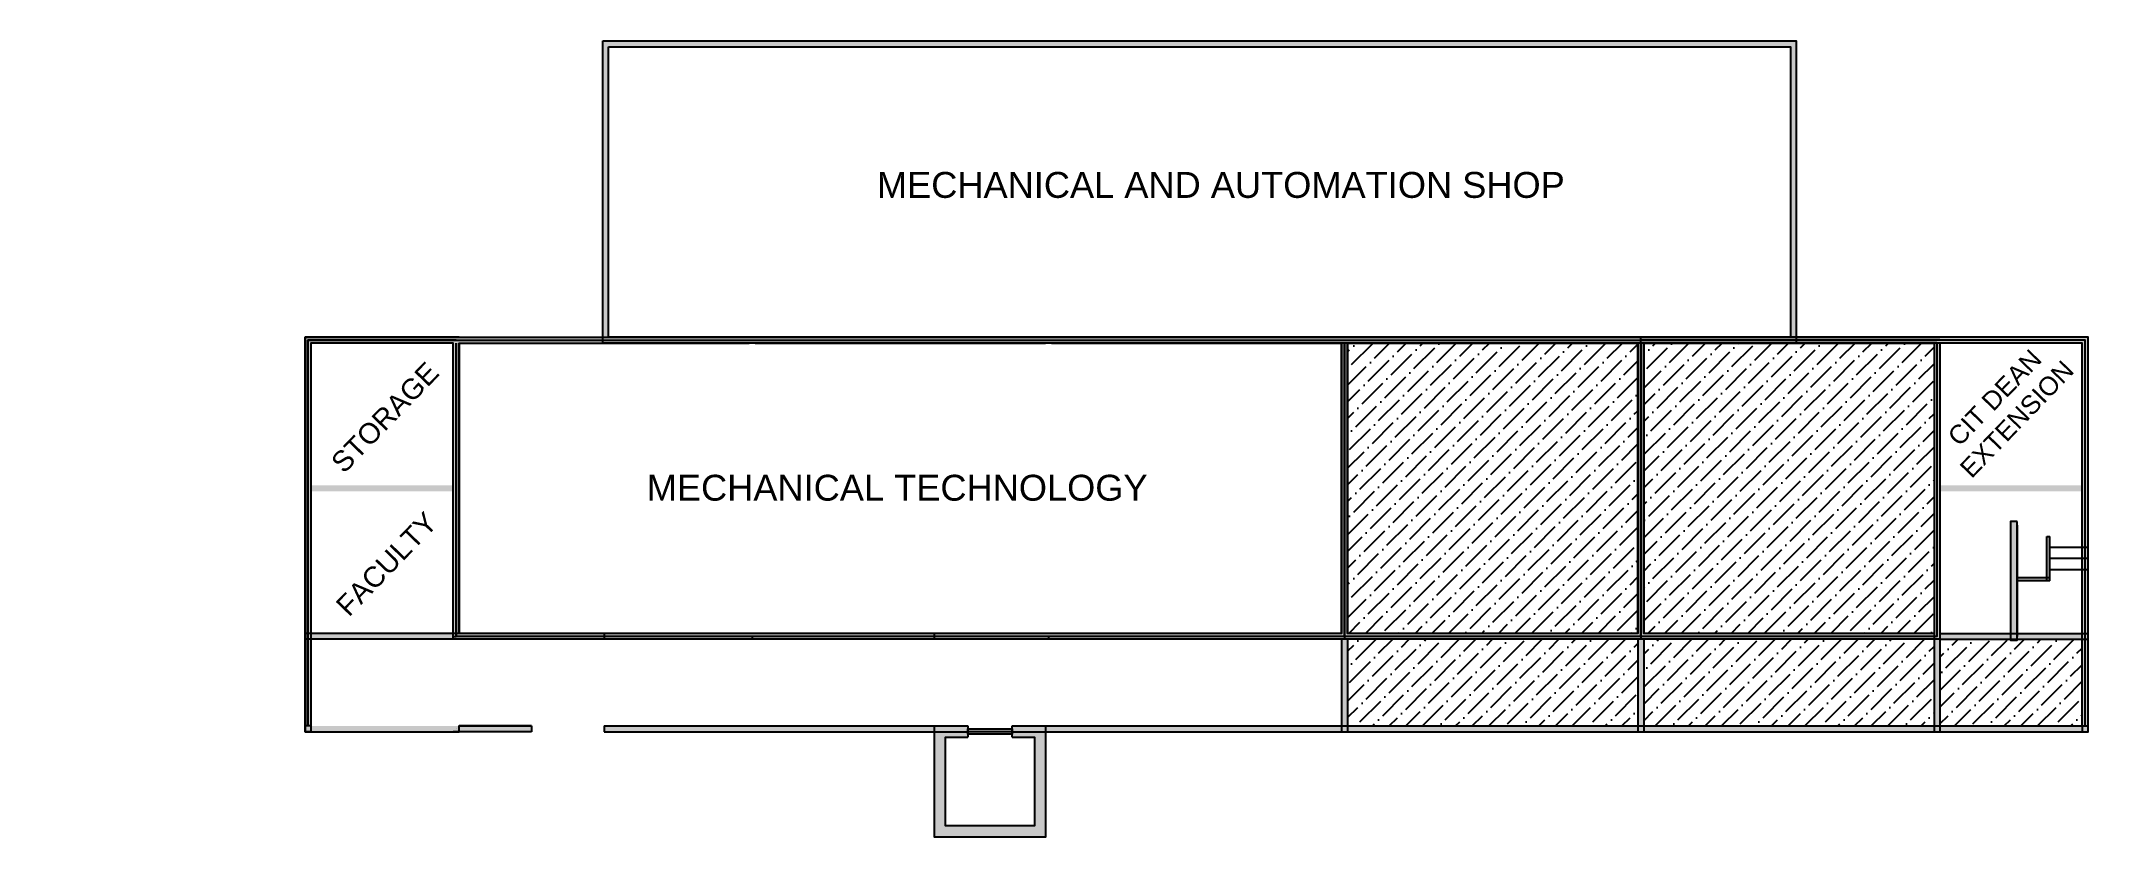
# Model space of a CAD drawing. Header units: centimetres. Extents: x 6412 to 61705, y 10642 to 32142.
import ezdxf

# ---------------------------------------------------------------- set-up
doc = ezdxf.new("R2010")
doc.units = ezdxf.units.CM
doc.layers.add('hatches', color=7, linetype='Continuous')
doc.styles.get("Standard").update_dxf_attribs({"font": 'arial.ttf'})

msp = doc.modelspace()

# ---------------------------------------------------------------- hatches: boundary and pattern name
at = {"layer": 'hatches'}
h = msp.add_hatch(dxfattribs=at)
h.set_pattern_fill('ANGLE', color=256)
h.set_pattern_definition([(0, (0, 0), (0, 6.985), [5.08, -1.905]), (90, (0, 0), (-6.985, 4e-16), [5.08, -1.905])])
h.paths.add_polyline_path([(53825, 32142), (21585, 32142), (21585, 23982), (49625, 23982), (49625, 24142), (21745, 24142), (21745, 31982), (53665, 31982), (53665, 24142), (53825, 24142)])
h = msp.add_hatch(color=256, dxfattribs=at)
h.dxf.hatch_style = 1
h.paths.add_polyline_path([(57625, 23982), (57545, 23982), (57545, 20882), (57545, 16142), (49705, 16142), (49705, 23982), (49625, 23982), (49625, 16062), (57625, 16062)])
h.paths.add_polyline_path([(8106, 15391), (9189, 15391), (9189, 15844), (8106, 15844)], flags=9)
h.paths.add_polyline_path([(6412, 15394), (6949, 15394), (6949, 15847), (6412, 15847)], flags=9)
h.paths.add_polyline_path([(8097, 15392), (8103, 15392), (8103, 15397), (8097, 15397)], flags=9)
h.paths.add_polyline_path([(58192, 15340), (59275, 15340), (59275, 15793), (58192, 15793)], flags=9)
h.paths.add_polyline_path([(60427, 15343), (60964, 15343), (60964, 15797), (60427, 15797)], flags=9)
h.paths.add_polyline_path([(60205, 15342), (60211, 15342), (60211, 15347), (60205, 15347)], flags=9)
h = msp.add_hatch(color=256, dxfattribs=at)
h.dxf.hatch_style = 1
h.paths.add_polyline_path([(49625, 24142), (41545, 24142), (33545, 24142), (25545, 24142), (17545, 24142), (13545, 24142), (13545, 20882), (13545, 16142), (13625, 16142), (13625, 24062), (17625, 24062), (25625, 24062), (33625, 24062), (41625, 24062), (49625, 24062)])
h = msp.add_hatch(color=256, dxfattribs=at)
h.dxf.hatch_style = 1
h.paths.add_polyline_path([(15625, 24062), (13625, 24062), (13625, 20962), (13625, 19912), (13705, 19912), (13705, 23982), (15625, 23982)])
h.paths.add_polyline_path([(13625, 24062), (13545, 24062), (13545, 20882), (13545, 19912), (13625, 19912), (13625, 20962)])
h = msp.add_hatch(color=256, dxfattribs=at)
h.dxf.hatch_style = 1
h.paths.add_polyline_path([(49625, 24062), (41625, 24062), (33625, 24062), (25625, 24062), (17625, 24062), (13625, 24062), (13625, 20962), (13625, 19062), (13625, 16142), (13705, 16142), (13705, 23982), (17545, 23982), (17545, 21042), (17545, 16142), (17705, 16142), (17705, 23982), (25545, 23982), (41705, 23982), (49545, 23982), (49545, 16142), (41705, 16142), (41705, 23982), (41625, 23982), (41625, 16062), (49625, 16062), (49625, 23982)])
h = msp.add_hatch(color=256, dxfattribs=at)
h.dxf.hatch_style = 1
h.paths.add_polyline_path([(21625, 24062), (17625, 24062), (15625, 24062), (15625, 23982), (17545, 23982), (17545, 21042), (17545, 20062), (17705, 20062), (17705, 23982), (21625, 23982)])
h = msp.add_hatch(color=256, dxfattribs=at)
h.dxf.hatch_style = 1
h.paths.add_polyline_path([(17625, 23982), (17545, 23982), (17545, 21042), (17545, 16062), (17625, 16062)])
h = msp.add_hatch(color=256, dxfattribs=at)
h.dxf.hatch_style = 1
h.paths.add_polyline_path([(41625, 23982), (41545, 23982), (41545, 16142), (33705, 16142), (33545, 16142), (30545, 16142), (30545, 16062), (33625, 16062), (41625, 16062)])
h = msp.add_hatch(color=256, dxfattribs=at)
h.dxf.hatch_style = 1
h.paths.add_polyline_path([(49625, 23982), (49545, 23982), (49545, 16142), (41705, 16142), (41705, 23982), (41625, 23982), (41625, 16062), (49625, 16062)])
h = msp.add_hatch(dxfattribs=at)
h.set_pattern_fill('ANSI36', color=256, scale=100)
h.paths.add_polyline_path([(49545, 23982), (41705, 23982), (41705, 16142), (49545, 16142)])
h.paths.add_polyline_path([(57545, 23982), (49705, 23982), (49705, 16142), (57545, 16142)])
h = msp.add_hatch(color=256, dxfattribs=at)
h.dxf.hatch_style = 1
h.paths.add_polyline_path([(61625, 24062), (57625, 24062), (53625, 24062), (53625, 23982), (57545, 23982), (61545, 23982), (61545, 21042), (61545, 20062), (61625, 20062)], flags=17)
h.paths.add_polyline_path([(61705, 24142), (57545, 24142), (49625, 24142), (49625, 24062), (57625, 24062), (61625, 24062), (61625, 20962), (61625, 20062), (61705, 20062)])
h.paths.add_polyline_path([(53625, 24062), (49625, 24062), (49625, 23982), (53625, 23982)], flags=17)
h = msp.add_hatch(color=256, dxfattribs=at)
h.dxf.hatch_style = 1
h.paths.add_polyline_path([(57705, 23982), (57625, 23982), (57625, 16062), (57705, 16062)])
h = msp.add_hatch(color=256, dxfattribs=at)
h.dxf.hatch_style = 1
h.paths.add_polyline_path([(61545, 20062), (57705, 20062), (57705, 19982), (61545, 19982)])
h.paths.add_polyline_path([(61545, 20142), (57705, 20142), (57705, 20062), (61545, 20062)])
h.paths.add_polyline_path([(61705, 20062), (61625, 20062), (61625, 19982), (61705, 19982)])
h.paths.add_polyline_path([(61625, 20062), (61545, 20062), (61545, 19982), (61625, 19982)])
h.paths.add_polyline_path([(61705, 19982), (61625, 19982), (61625, 13642), (61705, 13642)])
h.paths.add_polyline_path([(61625, 19982), (61545, 19982), (61545, 13642), (61625, 13642)])
h.paths.add_polyline_path([(13625, 19982), (13545, 19982), (13545, 13642), (13625, 13642)])
h.paths.add_polyline_path([(13705, 19982), (13625, 19982), (13625, 19062), (13625, 13642), (13705, 13642)])
h = msp.add_hatch(color=256, dxfattribs=at)
h.dxf.hatch_style = 1
h.paths.add_polyline_path([(17545, 20142), (13705, 20142), (13705, 20062), (17545, 20062)])
h.paths.add_polyline_path([(17545, 20062), (13705, 20062), (13705, 19982), (17545, 19982)])
h = msp.add_hatch(color=256, dxfattribs=at)
h.dxf.hatch_style = 1
h.paths.add_polyline_path([(59795, 19162), (59615, 19162), (59615, 15962), (59795, 15962)])
h = msp.add_hatch(color=256, dxfattribs=at)
h.dxf.hatch_style = 1
h.paths.add_polyline_path([(60670, 18762), (60590, 18762), (60590, 17642), (60670, 17642)])
h.paths.add_polyline_path([(60670, 17642), (60590, 17642), (60590, 17562), (60670, 17562)])
h.paths.add_polyline_path([(60590, 17642), (59795, 17642), (59795, 17562), (60590, 17562)])
h = msp.add_hatch(color=256, dxfattribs=at)
h.dxf.hatch_style = 1
h.paths.add_polyline_path([(57705, 15982), (57705, 16062), (57625, 16062), (49625, 16062), (49625, 15982)])
h.paths.add_polyline_path([(8106, 15391), (9189, 15391), (9189, 15844), (8106, 15844)], flags=9)
h.paths.add_polyline_path([(6412, 15394), (6949, 15394), (6949, 15847), (6412, 15847)], flags=9)
h.paths.add_polyline_path([(8097, 15392), (8103, 15392), (8103, 15397), (8097, 15397)], flags=9)
h.paths.add_polyline_path([(58192, 15340), (59275, 15340), (59275, 15793), (58192, 15793)], flags=9)
h.paths.add_polyline_path([(60427, 15343), (60964, 15343), (60964, 15797), (60427, 15797)], flags=9)
h.paths.add_polyline_path([(60205, 15342), (60211, 15342), (60211, 15347), (60205, 15347)], flags=9)
h = msp.add_hatch(color=256, dxfattribs=at)
h.dxf.hatch_style = 1
h.paths.add_polyline_path([(17545, 16142), (13705, 16142), (13705, 15982), (17545, 15982)])
h = msp.add_hatch(color=256, dxfattribs=at)
h.dxf.hatch_style = 1
h.paths.add_polyline_path([(25625, 16062), (17625, 16062), (17545, 16062), (17545, 15982), (25625, 15982)])
h = msp.add_hatch(color=256, dxfattribs=at)
h.dxf.hatch_style = 1
h.paths.add_polyline_path([(30545, 16142), (25705, 16142), (25545, 16142), (17705, 16142), (17625, 16142), (17625, 16062), (25625, 16062), (30545, 16062)])
h = msp.add_hatch(color=256, dxfattribs=at)
h.dxf.hatch_style = 1
h.paths.add_polyline_path([(33625, 16062), (25625, 16062), (25625, 15982), (33625, 15982)])
h = msp.add_hatch(color=256, dxfattribs=at)
h.dxf.hatch_style = 1
h.paths.add_polyline_path([(41625, 16062), (33625, 16062), (33625, 15982), (41625, 15982)])
h = msp.add_hatch(color=256, dxfattribs=at)
h.dxf.hatch_style = 1
h.paths.add_polyline_path([(57545, 13642), (49705, 13642), (49705, 13482), (57545, 13482)])
h.paths.add_polyline_path([(49705, 13642), (49545, 13642), (49545, 13482), (49705, 13482)])
h.paths.add_polyline_path([(49705, 15982), (49625, 15982), (49545, 15982), (49545, 13642), (49705, 13642)])
h.paths.add_polyline_path([(49545, 13642), (43125, 13642), (41705, 13642), (41705, 13482), (43125, 13482), (49545, 13482)])
h.paths.add_polyline_path([(41705, 15982), (41545, 15982), (41545, 13642), (41705, 13642)])
h.paths.add_polyline_path([(41705, 13642), (41545, 13642), (41545, 13482), (41705, 13482)])
h.paths.add_polyline_path([(57705, 15982), (57545, 15982), (57545, 13642), (57705, 13642)])
h.paths.add_polyline_path([(59615, 16142), (57705, 16142), (57705, 15982), (59615, 15982)])
h.paths.add_polyline_path([(61545, 16142), (59795, 16142), (59795, 15982), (61545, 15982)])
h = msp.add_hatch(color=256, dxfattribs=at)
h.dxf.hatch_style = 1
h.paths.add_polyline_path([(41625, 16062), (41625, 15982), (49625, 15982), (49625, 16062)])
h = msp.add_hatch(dxfattribs=at)
h.set_pattern_fill('ANSI36', color=256, scale=100)
h.paths.add_polyline_path([(49545, 15982), (41705, 15982), (41705, 13642), (43125, 13642), (49545, 13642)])
h.paths.add_polyline_path([(57545, 15982), (49705, 15982), (49705, 13642), (57545, 13642)])
h.paths.add_polyline_path([(61545, 15982), (59795, 15982), (59795, 15962), (59615, 15962), (57705, 15982), (57705, 13642), (61545, 13642)])
h = msp.add_hatch(color=256, dxfattribs=at)
h.dxf.hatch_style = 1
h.paths.add_polyline_path([(17705, 13642), (13705, 13642), (13705, 13482), (17705, 13482)])
h.paths.add_polyline_path([(13705, 13642), (13545, 13642), (13545, 13482), (13705, 13482)])
h = msp.add_hatch(color=256, dxfattribs=at)
h.dxf.hatch_style = 1
h.paths.add_polyline_path([(19665, 13642), (17705, 13642), (17705, 13482), (19665, 13482)])
h = msp.add_hatch(color=256, dxfattribs=at)
h.dxf.hatch_style = 1
h.paths.add_polyline_path([(30545, 13642), (21625, 13642), (21625, 13482), (30545, 13482)])
h.paths.add_polyline_path([(41545, 13642), (33545, 13642), (33545, 13482), (41545, 13482)])
h.paths.add_polyline_path([(31444, 13642), (30545, 13642), (30545, 13482), (31445, 13482)])
h.paths.add_polyline_path([(31445, 13482), (30545, 13482), (30545, 10642), (33545, 10642), (33545, 13482), (32645, 13482), (32645, 13342), (33245, 13342), (33245, 10942), (30845, 10942), (30845, 13342), (31445, 13342), (31445, 13417)])
h.paths.add_polyline_path([(33545, 13642), (32645, 13642), (32645, 13482), (33545, 13482)])
h.paths.add_polyline_path([(32645, 13567), (31445, 13567), (31445, 13492), (32645, 13492)])
h.paths.add_polyline_path([(32645, 13482), (32645, 13492), (31445, 13492), (31445, 13417), (32645, 13417)])
h = msp.add_hatch(color=256, dxfattribs=at)
h.dxf.hatch_style = 1
h.paths.add_polyline_path([(61545, 13642), (57545, 13642), (57545, 13482), (61545, 13482)])
h.paths.add_polyline_path([(61705, 13642), (61545, 13642), (61545, 13482), (61705, 13482)])

# ---------------------------------------------------------------- linework, layer by layer
for p, q in [((25545, 23982), (21625, 23982)), ((49625, 23982), (49625, 24142)), ((49625, 23982), (49625, 24142)), ((59795, 19062), (59795, 16062)), ((60590, 17562), (60590, 18762)), ((60670, 17562), (60670, 18762)), ((25705, 16142), (25545, 16142)), ((33705, 16142), (33545, 16142)), ((13705, 13642), (13545, 13642)), ((19665, 13642), (17705, 13642)), ((19665, 13642), (19665, 13482)), ((33545, 13642), (33545, 12702)), ((61545, 13642), (61705, 13642))]:
    msp.add_line(p, q, dxfattribs=at)
for points in [[(21585, 32142), (53825, 32142), (53825, 23982), (21585, 23982)], [(21745, 31982), (53665, 31982), (53665, 24142), (21745, 24142)], [(41705, 23982), (49545, 23982), (49545, 16142), (41705, 16142)], [(49705, 23982), (57545, 23982), (57545, 16142), (49705, 16142)], [(59795, 19162), (59615, 19162), (59615, 15962), (59795, 15962)], [(17625, 13562), (17625, 13562)]]:
    msp.add_lwpolyline(points, close=True, dxfattribs=at)
for points in [[(17705, 24142), (13545, 24142), (13545, 20882)], [(13705, 13482), (13545, 13482), (13545, 24142), (17705, 24142)], [(13545, 24142), (13545, 13482), (13705, 13482)], [(13625, 24062), (13625, 13642)], [(13625, 24062), (17625, 24062)], [(13625, 24062), (13625, 20962)], [(17625, 24062), (13625, 24062), (13625, 20962)], [(13625, 13642), (13625, 24062)], [(17545, 21042), (17545, 23982), (13705, 23982), (13705, 21042)], [(13705, 23982), (13705, 13642)], [(17545, 24142), (25705, 24142)], [(25705, 15982), (17545, 15982), (17545, 23982)], [(17625, 24062), (25625, 24062)], [(17625, 16062), (17625, 23982)], [(17625, 20962), (17625, 23982)], [(17625, 23982), (17625, 16062)], [(25545, 16142), (17705, 16142), (17705, 23982), (25545, 23982)], [(17705, 20882), (17705, 23982)], [(17705, 23982), (17705, 16142)], [(41705, 23982), (21625, 23982)], [(25545, 24142), (33705, 24142)], [(25625, 24062), (33625, 24062)], [(25705, 23982), (33545, 23982)], [(33545, 24142), (41705, 24142)], [(33625, 24062), (41625, 24062)], [(41625, 23982), (41625, 16062), (33625, 16062)], [(33705, 23982), (41545, 23982), (41545, 16142), (33705, 16142)], [(41545, 24142), (49625, 24142)], [(41545, 24142), (49625, 24142)], [(41545, 16142), (41545, 23982)], [(41545, 16142), (41545, 23982)], [(41625, 24062), (49625, 24062)], [(49625, 23982), (49625, 16062), (41625, 16062), (41625, 23982)], [(41705, 23982), (41705, 16142)], [(49545, 16142), (49545, 23982)], [(49625, 24142), (57705, 24142)], [(61545, 13482), (61705, 13482), (61705, 24142), (49625, 24142)], [(49625, 24062), (57625, 24062)], [(61625, 13642), (61625, 24062), (49625, 24062)], [(57625, 23982), (57625, 16062), (49625, 16062), (49625, 23982)], [(57705, 23982), (57705, 15982), (49625, 15982)], [(49625, 23982), (49625, 16062)], [(61545, 13642), (61545, 23982), (49625, 23982)], [(49625, 16062), (49625, 23982)], [(49705, 23982), (49705, 16142)], [(61705, 20882), (61705, 24142), (57545, 24142)], [(57545, 23982), (57545, 20882)], [(61625, 20962), (61625, 24062), (57625, 24062)], [(57625, 23982), (57625, 20962)], [(57625, 23982), (57625, 20962)], [(61545, 21042), (61545, 23982), (57705, 23982), (57705, 21042)], [(13625, 20962), (13625, 19062)], [(60590, 18762), (60670, 18762)], [(61705, 18461), (60670, 18461)], [(61705, 18162), (60670, 18162)], [(61705, 17861), (60670, 17861)], [(57625, 17562), (57625, 17261)], [(60670, 17642), (59795, 17642)], [(60670, 17562), (59795, 17562)], [(17705, 16142), (13545, 16142)], [(17545, 16062), (17625, 16062)], [(25625, 16062), (17625, 16062)], [(21625, 16142), (21625, 15982)], [(33625, 16062), (25625, 16062)], [(25625, 16062), (25625, 15982)], [(33545, 16142), (25705, 16142)], [(30545, 15982), (30545, 16142)], [(33625, 16062), (33625, 15982)], [(41625, 16062), (41625, 15982)], [(49625, 16062), (49625, 15982)], [(49625, 16062), (49625, 15982)], [(57545, 16142), (57545, 13482)], [(57705, 16142), (61705, 16142)], [(17545, 15982), (13545, 15982)], [(33705, 15982), (25545, 15982)], [(41705, 15982), (33545, 15982)], [(49625, 15982), (41545, 15982)], [(49625, 15982), (41545, 15982)], [(41545, 15982), (41545, 13482)], [(41705, 15982), (41705, 13482)], [(49625, 15982), (49545, 15982)], [(49545, 15982), (49545, 13482)], [(49705, 15982), (49625, 15982)], [(49705, 15982), (49705, 13482)], [(57705, 15982), (61705, 15982)], [(57705, 15982), (57705, 13482)], [(13705, 13642), (13705, 13482)], [(13705, 13482), (17705, 13482)], [(17705, 13482), (17705, 13482), (17545, 13482)], [(19665, 13482), (17705, 13482), (17705, 13642), (19665, 13642)], [(21625, 13642), (31444, 13642)], [(21625, 13642), (21625, 13482)], [(21625, 13642), (21625, 13482)], [(21625, 13482), (31445, 13482)], [(30545, 13642), (31444, 13642)], [(32645, 13642), (33545, 13642), (33545, 10642), (30545, 10642), (30545, 13642)], [(32645, 13342), (33245, 13342), (33245, 10942), (30845, 10942), (30845, 13342), (31445, 13342)], [(31444, 13642), (31445, 13417), (31445, 13342)], [(31445, 13417), (31445, 13567), (32645, 13567), (32645, 13417), (31445, 13417), (31445, 13492), (32645, 13492), (32645, 13417), (31445, 13417)], [(32645, 13567), (32645, 13642)], [(32645, 13342), (32645, 13642)], [(32645, 13642), (43125, 13642)], [(32645, 13482), (43125, 13482)], [(43125, 13642), (61705, 13642)], [(43125, 13482), (61705, 13482)], [(61545, 13642), (61545, 13482)]]:
    msp.add_lwpolyline(points, dxfattribs=at)

# ---------------------------------------------------------------- texts
at = {"insert": (16098, 15396), "char_height": 2.5, "attachment_point": 1}
msp.add_mtext_dynamic_manual_height_columns('UP', width=1339.27, gutter_width=12.5, heights=[0], dxfattribs=at)
at = {"layer": 'hatches', "char_height": 700, "attachment_point": 1}
for s, width, insert in [('MECHANICAL AND AUTOMATION SHOP', 21160.48, (28992, 28604)), ('MECHANICAL TECHNOLOGY', 17662.72, (22775, 20426))]:
    msp.add_mtext_dynamic_manual_height_columns(s, width=width, gutter_width=12.5, heights=[0], dxfattribs=dict(at, insert=insert))
at = {"layer": 'hatches', "attachment_point": 1, "rotation": 46.0377}
for s, width, insert, char_height in [('\\pxqc;CIT DEAN \\PEXTENSION', 5543.36, (57076, 20689), 500), ('STORAGE', 17662.72, (14200, 20818), 550), ('FACULTY', 17662.72, (14333, 16948), 550)]:
    msp.add_mtext_dynamic_manual_height_columns(s, width=width, gutter_width=12.5, heights=[0], dxfattribs=dict(at, insert=insert, char_height=char_height))

doc.saveas('drawing.dxf')
